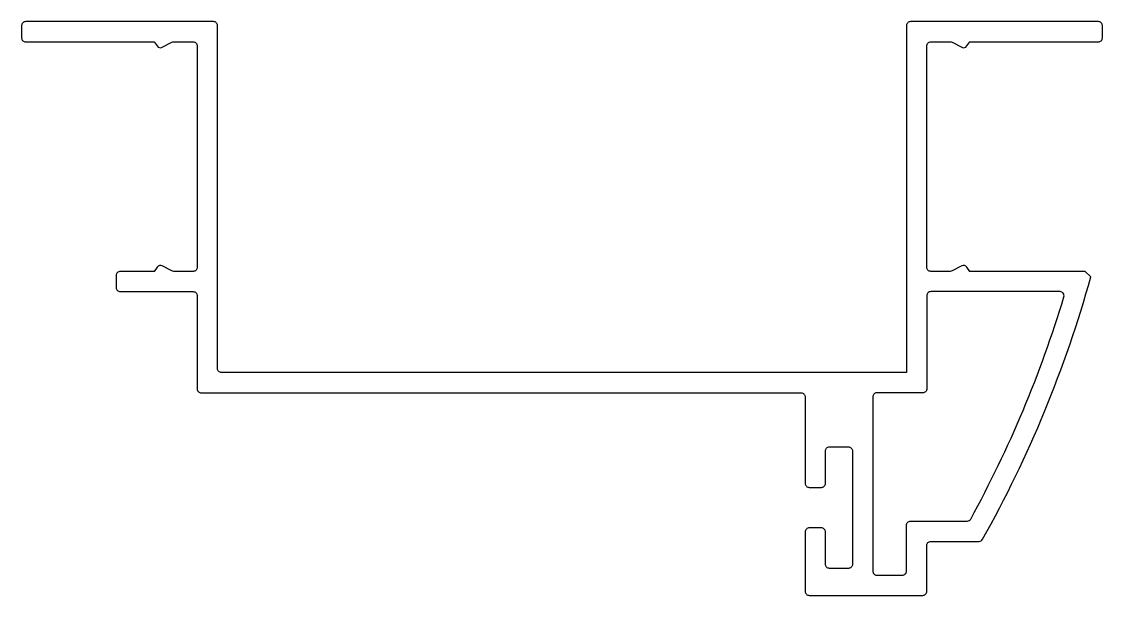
# Model space of a CAD drawing. Extents: x 916 to 996, y -24.9 to 17.6.
import ezdxf

# ---------------------------------------------------------------- set-up
doc = ezdxf.new("R2010")
doc.units = 0
doc.header["$LTSCALE"] = 15
doc.layers.get('0').update_dxf_attribs({"linetype": 'CONTINUOUS'})

msp = doc.modelspace()

# ---------------------------------------------------------------- linework, layer by layer
at = {"ltscale": 0.05}
msp.add_lwpolyline([(925.804, -0.943), (923.296, -0.943, 0.414214), (922.996, -1.243), (922.996, -2.143, 0.414214), (923.296, -2.443), (928.696, -2.443, -0.414214), (928.996, -2.743), (928.996, -9.643, 0.414214), (929.296, -9.943), (973.696, -9.943, -0.414214), (973.996, -10.243), (973.996, -16.643, 0.414214), (974.296, -16.943), (975.196, -16.943, 0.414214), (975.496, -16.643), (975.496, -14.243, -0.414214), (975.796, -13.943), (977.196, -13.943, -0.414214), (977.496, -14.243), (977.496, -22.643, -0.414214), (977.196, -22.943), (975.796, -22.943, -0.414214), (975.496, -22.643), (975.496, -20.243, 0.414214), (975.196, -19.943), (974.296, -19.943, 0.414214), (973.996, -20.243), (973.996, -24.643, 0.414214), (974.296, -24.943), (982.696, -24.943, 0.414214), (982.996, -24.643), (982.996, -21.243, -0.414214), (983.296, -20.943), (986.868, -20.943, 0.271334), (987.13, -20.79, 0.060218), (995.136, -1.349), (994.729, -0.943), (986.18, -0.943), (985.971, -0.638, 0.37907), (985.585, -0.541), (984.878, -0.909, -0.120549), (984.74, -0.943), (983.296, -0.943, -0.414214), (982.996, -0.643), (982.996, 15.757, -0.414214), (983.296, 16.057), (984.74, 16.057, -0.120549), (984.878, 16.023), (985.585, 15.655, 0.37907), (985.971, 15.752), (986.18, 16.057), (995.696, 16.057, 0.414214), (995.996, 16.357), (995.996, 17.257, 0.414214), (995.696, 17.557), (981.796, 17.557, 0.414214), (981.496, 17.257), (981.496, -8.443), (930.796, -8.443, -0.414214), (930.496, -8.143), (930.496, 17.257, 0.414214), (930.196, 17.557), (916.296, 17.557, 0.414214), (915.996, 17.257), (915.996, 16.357, 0.414214), (916.296, 16.057), (925.811, 16.057), (926.021, 15.752, 0.37907), (926.407, 15.655), (927.113, 16.023, -0.120549), (927.252, 16.057), (928.696, 16.057, -0.414214), (928.996, 15.757), (928.996, -0.643, -0.414214), (928.696, -0.943), (927.252, -0.943, -0.120549), (927.113, -0.909), (926.407, -0.541, 0.37907), (926.021, -0.638), (925.811, -0.943)], format="xyb", dxfattribs=at)
msp.add_lwpolyline([(982.996, -2.743), (982.996, -9.643, -0.414214), (982.696, -9.943), (979.296, -9.943, 0.414214), (978.996, -10.243), (978.996, -23.143, 0.414214), (979.296, -23.443), (981.196, -23.443, 0.414214), (981.496, -23.143), (981.496, -19.743, -0.414214), (981.796, -19.443), (985.984, -19.443, 0.274077), (986.247, -19.287, 0.051954), (993.146, -2.83, 0.502922), (992.859, -2.443), (983.296, -2.443, 0.414214)], format="xyb", close=True, dxfattribs=at)

doc.saveas('drawing.dxf')
